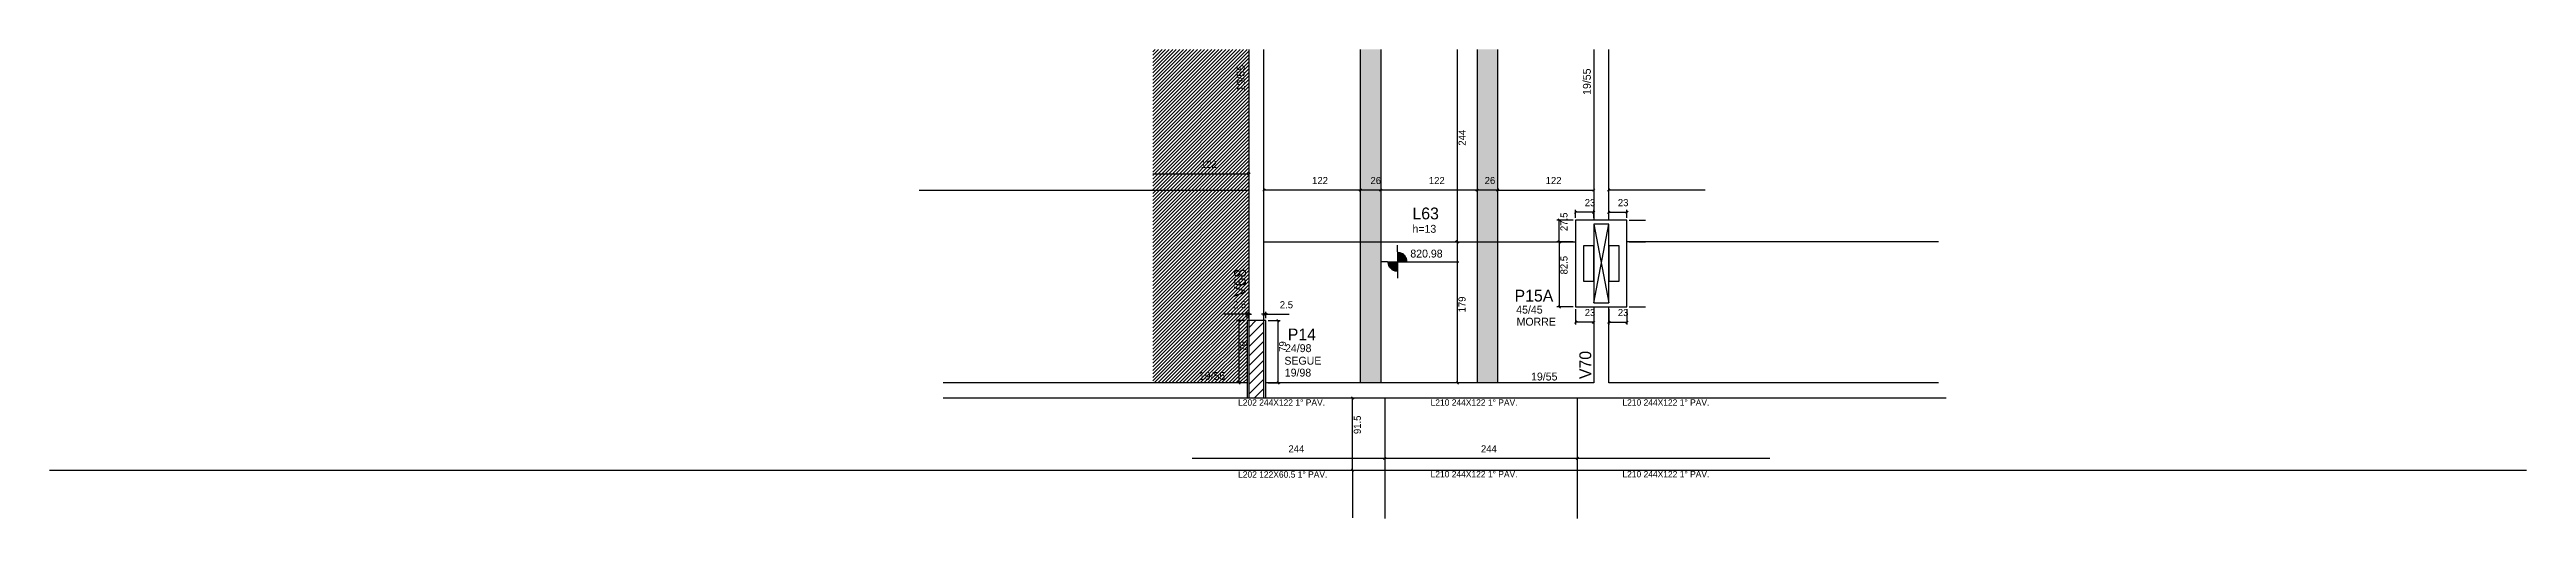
# Model space of a CAD drawing. Header units: metres. Extents: x 4036 to 7175, y 2525 to 3120.
import ezdxf

# ---------------------------------------------------------------- set-up
doc = ezdxf.new("R2010")
doc.units = ezdxf.units.M
for name, color, linetype in [('1', 7, 'Continuous'), ('3', 7, 'Continuous'), ('4', 7, 'Continuous'), ('7', 7, 'Continuous'), ('AUX00', 7, 'Continuous'), ('Hachura', 7, 'Continuous'), ('Painéis', 7, 'Continuous'), ('REAPROVEITAMENTO', 7, 'Continuous')]:
    doc.layers.add(name, color=color, linetype=linetype)

msp = doc.modelspace()

# ---------------------------------------------------------------- hatches: boundary and pattern name
at = {"layer": 'Hachura'}
h = msp.add_hatch(color=7, dxfattribs=at)
h.dxf.hatch_style = 1
h.paths.add_polyline_path([(5723.2, 2697.2), (5697.2, 2697.2), (5697.2, 3120.2), (5723.2, 3120.2), (5723.2, 2697.2)])
h = msp.add_hatch(color=7, dxfattribs=at)
h.dxf.hatch_style = 1
h.paths.add_polyline_path([(5871.2, 2697.2), (5845.2, 2697.2), (5845.2, 3120.2), (5871.2, 3120.2), (5871.2, 2697.2)])
at = {"layer": 'REAPROVEITAMENTO'}
h = msp.add_hatch(dxfattribs=at)
h.set_pattern_fill('ANSI31')
h.paths.add_polyline_path([(5556.2, 3120.2), (5434.2, 3120.2), (5434.2, 2697.2), (5553.7, 2697.2), (5553.7, 2776.2), (5556.2, 2776.2), (5556.2, 3120.2)])

# ---------------------------------------------------------------- linework, layer by layer
at = {"color": 4, "lineweight": 25}
for p, q in [((5553.7, 2784.3), (5524.3, 2784.3)), ((5550.7, 2776.2), (5540.4, 2776.2)), ((5543.4, 2776.2), (5543.4, 2697.2)), ((5553.7, 2779.2), (5553.7, 2787.3)), ((5556.2, 2784.3), (5553.7, 2784.3)), ((5556.2, 2779.2), (5556.2, 2787.3)), ((5556.2, 2784.3), (5559.2, 2784.3)), ((5575.2, 2784.3), (5572.2, 2784.3)), ((5575.2, 2779.2), (5575.2, 2787.3)), ((5575.2, 2784.3), (5577.7, 2784.3)), ((5577.7, 2779.2), (5577.7, 2787.3)), ((5577.7, 2784.3), (5607, 2784.3)), ((5580.7, 2776.2), (5595.8, 2776.2)), ((5592.8, 2776.2), (5592.8, 2697.2)), ((5550.7, 2697.2), (5540.4, 2697.2)), ((5580.7, 2697.2), (5595.8, 2697.2))]:
    msp.add_line(p, q, dxfattribs=at)
at = {"color": 0, "lineweight": 25}
for p, q in [((5544.9, 2774.7), (5541.9, 2777.7)), ((5552.2, 2782.8), (5555.2, 2785.8)), ((5557.7, 2785.8), (5554.7, 2782.8)), ((5573.7, 2782.8), (5576.7, 2785.8)), ((5579.2, 2785.8), (5576.2, 2782.8)), ((5594.3, 2774.7), (5591.3, 2777.7)), ((5541.9, 2698.7), (5544.9, 2695.7)), ((5591.3, 2698.7), (5594.3, 2695.7))]:
    msp.add_line(p, q, dxfattribs=at)
at = {"layer": '1', "color": 1, "lineweight": 25}
for p, q in [((5993.2, 2798.7), (6012.2, 2898.7)), ((5993.2, 2898.7), (6012.2, 2798.7))]:
    msp.add_line(p, q, dxfattribs=at)
at = {"layer": '3', "color": 3, "lineweight": 25}
for p, q in [((5744.3, 2863.4), (5744.3, 2872)), ((5744.3, 2863.4), (5744.3, 2838.4)), ((5744.3, 2862.8), (5748.2, 2862.8)), ((5744.3, 2862), (5750.1, 2862)), ((5744.3, 2861.3), (5751.4, 2861.3)), ((5744.3, 2860.5), (5752.4, 2860.5)), ((5744.3, 2859.7), (5753.3, 2859.7)), ((5744.3, 2858.9), (5754, 2858.9)), ((5744.3, 2858.1), (5754.6, 2858.1)), ((5744.3, 2857.3), (5755.1, 2857.3)), ((5744.3, 2856.5), (5755.5, 2856.5)), ((5731.8, 2850.9), (5723.1, 2850.9)), ((5731.8, 2850.9), (5756.8, 2850.9)), ((5744.3, 2850.2), (5731.8, 2850.2)), ((5744.3, 2849.4), (5731.9, 2849.4)), ((5744.3, 2848.6), (5732, 2848.6)), ((5744.3, 2847.8), (5732.2, 2847.8)), ((5744.3, 2847), (5732.5, 2847)), ((5744.3, 2846.2), (5732.8, 2846.2)), ((5744.3, 2845.4), (5733.1, 2845.4)), ((5744.3, 2844.6), (5733.5, 2844.6)), ((5744.3, 2843.8), (5734.1, 2843.8)), ((5744.3, 2843), (5734.7, 2843)), ((5744.3, 2842.2), (5735.4, 2842.2)), ((5744.3, 2841.4), (5736.2, 2841.4)), ((5744.3, 2840.6), (5737.2, 2840.6)), ((5744.3, 2839.8), (5738.6, 2839.8)), ((5744.3, 2839.1), (5740.5, 2839.1)), ((5744.3, 2855.7), (5755.9, 2855.7)), ((5744.3, 2854.9), (5756.2, 2854.9)), ((5744.3, 2854.1), (5756.4, 2854.1)), ((5744.3, 2853.3), (5756.6, 2853.3)), ((5744.3, 2852.5), (5756.7, 2852.5)), ((5744.3, 2851.7), (5756.8, 2851.7)), ((5744.3, 2838.4), (5744.3, 2830.2)), ((5756.8, 2850.9), (5822.1, 2850.9)), ((5556.2, 2767.2), (5565.1, 2776.2)), ((5556.2, 2755.2), (5575.2, 2774.2)), ((5556.2, 2743.2), (5575.2, 2762.2)), ((5556.2, 2731.1), (5575.2, 2750.1)), ((5556.2, 2719.1), (5575.2, 2738.1)), ((5556.2, 2707.1), (5575.2, 2726.1)), ((5556.2, 2695.1), (5575.2, 2714.1)), ((5556.2, 2683), (5575.2, 2702)), ((5563.3, 2678.2), (5575.2, 2690))]:
    msp.add_line(p, q, dxfattribs=at)
for points in [[(5556.2, 3120.2), (5556.2, 2776.2)], [(5575.2, 2776.2), (5575.2, 3120.2)], [(5993.2, 3120.2), (5993.2, 2903.7)], [(6012.2, 2903.7), (6012.2, 3120.2)], [(5970.2, 2793.7), (6035.2, 2793.7), (6035.2, 2903.7), (5970.2, 2903.7), (5970.2, 2793.7)], [(5993.2, 2793.7), (5993.2, 2697.2)], [(6012.2, 2697.2), (6012.2, 2793.7)], [(5553.7, 2697.2), (5168.7, 2697.2)], [(5168.7, 2678.2), (5553.7, 2678.2)], [(5993.2, 2697.2), (5577.7, 2697.2)], [(5577.7, 2678.2), (6002.7, 2678.2)], [(6002.7, 2678.2), (6439.7, 2678.2)], [(6430.2, 2697.2), (6012.2, 2697.2)]]:
    msp.add_lwpolyline(points, dxfattribs=at)
at = {"layer": '7', "color": 7, "lineweight": 25}
for points in [[(5993.2, 2798.7), (6012.2, 2798.7), (6012.2, 2898.7), (5993.2, 2898.7), (5993.2, 2798.7)], [(5993.2, 2871.2), (5980.2, 2871.2), (5980.2, 2826.2), (5993.2, 2826.2), (5993.2, 2871.2)], [(6025.2, 2871.2), (6012.2, 2871.2), (6012.2, 2826.2), (6025.2, 2826.2), (6025.2, 2871.2)], [(5553.7, 2678.2), (5577.7, 2678.2), (5577.7, 2776.2), (5553.7, 2776.2), (5553.7, 2678.2)], [(5556.2, 2678.2), (5575.2, 2678.2), (5575.2, 2776.2), (5556.2, 2776.2), (5556.2, 2678.2)]]:
    msp.add_lwpolyline(points, dxfattribs=at)
at = {"layer": 'Painéis', "color": 200, "lineweight": 25}
for p, q in [((5697.2, 3120.2), (5697.2, 2697.2)), ((5723.2, 3120.2), (5723.2, 2697.2)), ((5845.2, 3120.2), (5845.2, 2697.2)), ((5871.2, 3120.2), (5871.2, 2697.2)), ((5556.2, 2941.2), (5138.2, 2941.2)), ((5575.2, 2876.2), (5970.2, 2876.2)), ((6430.2, 2876.2), (6035.2, 2876.2)), ((5728.2, 2678.2), (5728.2, 2525.2)), ((5972.2, 2678.2), (5972.2, 2525.2)), ((4036.2, 2586.7), (7175.2, 2586.7))]:
    msp.add_line(p, q, dxfattribs=at)
at = {"layer": 'Painéis', "color": 4, "lineweight": 25}
for p, q in [((5820.3, 2876.2), (5820.3, 3120.2)), ((5434.2, 2962.4), (5556.2, 2962.4)), ((5556.2, 2976.8), (5556.2, 2959.4)), ((5697.2, 2941.9), (5575.2, 2941.9)), ((5723.2, 2941.9), (5697.2, 2941.9)), ((5845.2, 2941.9), (5723.2, 2941.9)), ((5871.2, 2941.9), (5845.2, 2941.9)), ((5871.2, 2941.9), (5993.2, 2941.9)), ((6134.2, 2941.9), (6012.2, 2941.9)), ((5967.2, 2903.7), (5946.5, 2903.7)), ((5949.5, 2876.2), (5949.5, 2903.7)), ((5970.2, 2906.7), (5970.2, 2916.7)), ((5993.2, 2913.7), (5970.2, 2913.7)), ((5993.2, 2906.7), (5993.2, 2916.7)), ((6012.2, 2906.7), (6012.2, 2916.7)), ((6012.2, 2913.7), (6035.2, 2913.7)), ((6035.2, 2906.7), (6035.2, 2916.7)), ((6038.2, 2903.7), (6058.8, 2903.7)), ((5820.3, 2876.2), (5817.3, 2876.2)), ((5820.3, 2697.2), (5820.3, 2876.2)), ((5967.2, 2876.2), (5946.5, 2876.2)), ((5967.2, 2876.2), (5946.5, 2876.2)), ((5949.5, 2876.2), (5949.5, 2793.7)), ((6038.2, 2876.2), (6058.8, 2876.2)), ((6038.2, 2876.2), (6058.8, 2876.2)), ((5967.2, 2793.7), (5946.5, 2793.7)), ((5970.2, 2790.7), (5970.2, 2771.3)), ((5993.2, 2774.3), (5970.2, 2774.3)), ((5993.2, 2790.7), (5993.2, 2771.3)), ((6012.2, 2790.7), (6012.2, 2771.3)), ((6012.2, 2774.3), (6035.2, 2774.3)), ((6035.2, 2790.7), (6035.2, 2771.3)), ((6038.2, 2793.7), (6058.8, 2793.7)), ((5687.6, 2586.7), (5687.6, 2678.2)), ((5820.3, 2697.2), (5817.3, 2697.2)), ((5728.2, 2601.5), (5484.2, 2601.5)), ((5687.6, 2586.7), (5687.6, 2526.2)), ((5972.2, 2601.5), (5728.2, 2601.5)), ((6216.2, 2601.5), (5972.2, 2601.5))]:
    msp.add_line(p, q, dxfattribs=at)
at = {"layer": 'Painéis', "color": 0, "lineweight": 25}
for p, q in [((5554.7, 2960.9), (5557.7, 2963.9)), ((5576.7, 2943.4), (5573.7, 2940.4)), ((5698.7, 2943.4), (5695.7, 2940.4)), ((5695.7, 2940.4), (5698.7, 2943.4)), ((5724.7, 2943.4), (5721.7, 2940.4)), ((5721.7, 2940.4), (5724.7, 2943.4)), ((5843.7, 2940.4), (5846.7, 2943.4)), ((5846.7, 2943.4), (5843.7, 2940.4)), ((5869.7, 2940.4), (5872.7, 2943.4)), ((5872.7, 2943.4), (5869.7, 2940.4)), ((5991.7, 2940.4), (5994.7, 2943.4)), ((6013.7, 2943.4), (6010.7, 2940.4)), ((5951, 2902.2), (5948, 2905.2)), ((5971.7, 2915.2), (5968.7, 2912.2)), ((5991.7, 2912.2), (5994.7, 2915.2)), ((6013.7, 2915.2), (6010.7, 2912.2)), ((6033.7, 2912.2), (6036.7, 2915.2)), ((5821.8, 2874.7), (5818.8, 2877.7)), ((5818.8, 2877.7), (5821.8, 2874.7)), ((5948, 2877.7), (5951, 2874.7)), ((5951, 2874.7), (5948, 2877.7)), ((5948, 2795.2), (5951, 2792.2)), ((5971.7, 2775.8), (5968.7, 2772.8)), ((5991.7, 2772.8), (5994.7, 2775.8)), ((6013.7, 2775.8), (6010.7, 2772.8)), ((6033.7, 2772.8), (6036.7, 2775.8)), ((5689.1, 2676.7), (5686.1, 2679.7)), ((5818.8, 2698.7), (5821.8, 2695.7)), ((5686.1, 2588.2), (5689.1, 2585.2)), ((5689.1, 2585.2), (5686.1, 2588.2)), ((5729.7, 2603), (5726.7, 2600)), ((5726.7, 2600), (5729.7, 2603)), ((5973.7, 2603), (5970.7, 2600)), ((5970.7, 2600), (5973.7, 2603))]:
    msp.add_line(p, q, dxfattribs=at)

# ---------------------------------------------------------------- texts
at = {"color": 240, "lineweight": 25}
for p in [(5536, 2791.9), (5595.3, 2791.9)]:
    msp.add_text('2.5', height=9, dxfattribs=at).set_placement(p)
for p in [(5553.8, 2736.7), (5603.2, 2736.7)]:
    msp.add_text('79', height=9, rotation=90, dxfattribs=at).set_placement(p)
at = {"layer": '3', "color": 3, "lineweight": 25}
for p in [(5550.8, 3067.1), (5989.4, 3062.6)]:
    msp.add_text('19/55', height=10, rotation=90, dxfattribs=at).set_placement(p)
for s, p in [('h=13', (5763.4, 2887.7)), ('820.98', (5760.7, 2856.3)), ('45/45', (5894.9, 2785.2)), ('MORRE', (5895.4, 2769.9)), ('24/98', (5601.9, 2736.3)), ('19/55', (5492.7, 2701)), ('SEGUE', (5601.1, 2720.4)), ('19/98', (5601.6, 2705.3)), ('19/55', (5913.7, 2700.3))]:
    msp.add_text(s, height=10, dxfattribs=at).set_placement(p)
at = {"layer": '4', "color": 4, "lineweight": 25}
for s, p in [('L63', (5763.4, 2904.7)), ('P15A', (5892.8, 2800.4)), ('P14', (5605.4, 2751.2))]:
    msp.add_text(s, height=15, dxfattribs=at).set_placement(p)
for s, p in [('V68', (5552.4, 2806.3)), ('V70', (5989.9, 2702.1))]:
    msp.add_text(s, height=15, rotation=90, dxfattribs=at).set_placement(p)
at = {"layer": 'AUX00', "color": 7, "lineweight": 25}
for s, p in [('L202^J244X122^J1° PAV.', (5542.4, 2668.4)), ('L210^J244X122^J1° PAV.', (5786.4, 2668.4)), ('L210^J244X122^J1° PAV.', (6029.5, 2668.4)), ('L202^J122X60.5^J1° PAV.', (5542.4, 2577.1)), ('L210^J244X122^J1° PAV.', (5786.4, 2577.5)), ('L210^J244X122^J1° PAV.', (6029.5, 2577.5))]:
    msp.add_text(s, height=8, dxfattribs=at).set_placement(p)
at = {"layer": 'Painéis', "color": 240, "lineweight": 25}
for s, p in [('244', (5830.8, 2998.2)), ('27.5', (5959.9, 2889.9)), ('82.5', (5959.9, 2834.9)), ('179', (5830.7, 2786.7)), ('91.5', (5698, 2632.4))]:
    msp.add_text(s, height=9, rotation=90, dxfattribs=at).set_placement(p)
for s, p in [('122', (5495.2, 2970)), ('122', (5636.2, 2949.5)), ('26', (5710.2, 2949.5)), ('122', (5784.2, 2949.5)), ('26', (5854.9, 2949.5)), ('122', (5932.2, 2949.5)), ('23', (5981.7, 2921.4)), ('23', (6023.7, 2921.4)), ('23', (5981.7, 2782)), ('23', (6023.7, 2782)), ('244', (5606.2, 2609.1)), ('244', (5850.2, 2609.1))]:
    msp.add_text(s, height=9, dxfattribs=at).set_placement(p)

doc.saveas('drawing.dxf')
